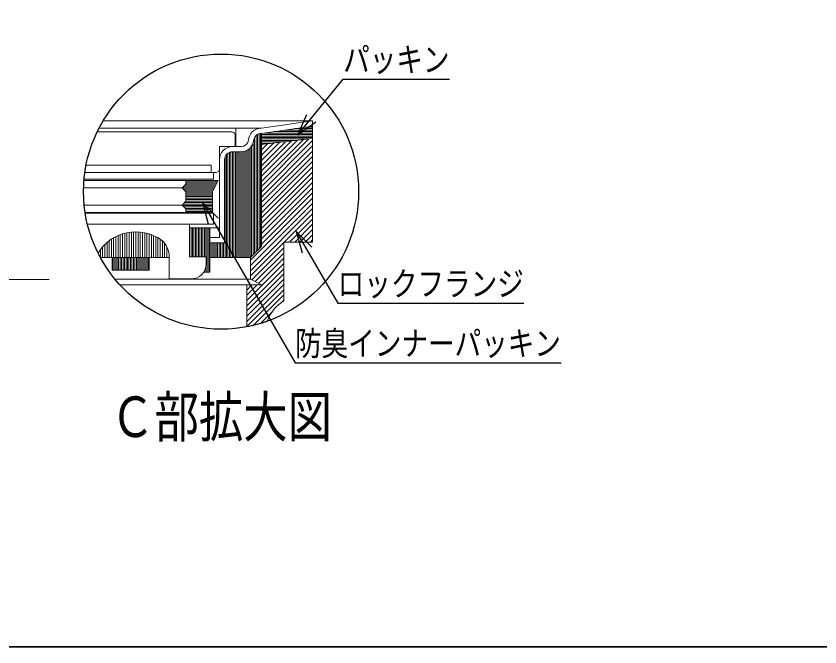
# Model space of a CAD drawing. Units: millimetres, scale not verified. Extents: x -1488 to 1365, y -1052 to 870.
# Drawn here: x -496 to 229, y -930 to -361 of the extents above; entities that cross this region are included whole.
import ezdxf
from ezdxf.enums import TextEntityAlignment as Align

# ---------------------------------------------------------------- set-up
doc = ezdxf.new("R2010")
doc.units = ezdxf.units.MM
doc.header["$LTSCALE"] = 10
doc.linetypes.add('CHAIN1', pattern=[8, 5, -1, 1, -1])
for name, color, linetype, lineweight in [('0-7_枠細線', 171, 'Continuous', 25), ('0-8_枠中線', 5, 'Continuous', 35), ('0-E_極細4', 14, 'Continuous', 15), ('0-F', 16, 'Continuous', 15)]:
    doc.layers.add(name, color=color, linetype=linetype, lineweight=lineweight)
doc.layers.add('1-0', color=7, linetype='Continuous')
doc.styles.add('ＭＳ ゴシック', font='')
doc.styles.get('ＭＳ ゴシック').set_extended_font_data('MS Gothic')

msp = doc.modelspace()

# ---------------------------------------------------------------- linework, layer by layer
at = {"layer": '0-8_枠中線'}
msp.add_lwpolyline([(-1365, -930), (-1365, 870), (1365, 870), (1365, -930)], close=True, dxfattribs=at)
at = {"layer": '0-E_極細4', "linetype": 'CHAIN1'}
msp.add_line((-466.36, -598.43), (-630.6, -598.43), dxfattribs=at)
at = {"layer": '0-F'}
for p, q in [((-417.57, -455.5), (-228.63, -455.5)), ((-274.77, -462.07), (-228.63, -455.5)), ((-228.63, -460.12), (-228.63, -455.5)), ((-228.63, -561.08), (-228.63, -455.6)), ((-421.25, -462.07), (-274.77, -462.07)), ((-297.96, -478.74), (-297.96, -462.07)), ((-274.77, -466.79), (-228.63, -460.21)), ((-253.92, -463.82), (-228.63, -463.82)), ((-244.56, -462.48), (-228.63, -462.48)), ((-235.2, -461.15), (-228.63, -461.15)), ((-422.91, -465.41), (-301.63, -465.41)), ((-298.29, -477.41), (-298.29, -468.74)), ((-280.91, -575.02), (-280.91, -470.38)), ((-279.57, -573.69), (-279.57, -468.65)), ((-278.24, -572.35), (-278.24, -467.66)), ((-276.91, -571.02), (-276.91, -467.07)), ((-275.57, -569.69), (-275.57, -466.79)), ((-274.77, -568.88), (-274.77, -466.74)), ((-274.77, -467.82), (-228.63, -467.82)), ((-274.77, -469.15), (-228.63, -469.15)), ((-274.77, -470.48), (-228.63, -470.48)), ((-272.64, -466.48), (-228.63, -466.48)), ((-263.28, -465.15), (-228.63, -465.15)), ((-283.57, -577.69), (-283.57, -478.34)), ((-282.24, -576.35), (-282.24, -475.57)), ((-228.63, -471.45), (-274.77, -476.79)), ((-274.77, -471.82), (-231.78, -471.82)), ((-274.77, -514.75), (-231.84, -471.82)), ((-274.77, -510.04), (-237.17, -472.44)), ((-274.77, -505.32), (-242.5, -473.06)), ((-274.77, -473.15), (-243.31, -473.15)), ((-274.77, -519.46), (-228.63, -473.32)), ((-274.77, -500.61), (-247.83, -473.67)), ((-274.77, -495.89), (-253.16, -474.29)), ((-274.77, -474.48), (-254.85, -474.48)), ((-274.77, -491.18), (-258.49, -474.91)), ((-274.77, -486.47), (-263.82, -475.52)), ((-274.77, -475.82), (-266.38, -475.82)), ((-274.77, -481.75), (-269.15, -476.14)), ((-274.77, -477.04), (-274.48, -476.75)), ((-274.77, -524.18), (-228.63, -478.04)), ((-306.24, -578.74), (-306.24, -485.81)), ((-304.91, -578.74), (-304.91, -484.62)), ((-303.57, -578.74), (-303.57, -483.91)), ((-302.24, -578.74), (-302.24, -483.52)), ((-293.02, -478.74), (-300.96, -478.74)), ((-293.02, -483.41), (-300.96, -483.41)), ((-300.91, -578.74), (-300.91, -483.41)), ((-299.57, -578.74), (-299.57, -483.41)), ((-298.24, -578.74), (-298.24, -483.41)), ((-296.91, -578.74), (-296.91, -483.41)), ((-295.57, -578.74), (-295.57, -483.41)), ((-294.24, -578.74), (-294.24, -483.41)), ((-292.91, -578.74), (-292.91, -483.41)), ((-291.57, -578.74), (-291.57, -483.31)), ((-290.24, -578.74), (-290.24, -483.06)), ((-288.91, -578.74), (-288.91, -482.63)), ((-287.57, -578.74), (-287.57, -482.01)), ((-286.24, -578.74), (-286.24, -481.15)), ((-284.91, -578.74), (-284.91, -479.99)), ((-274.77, -528.89), (-228.63, -482.75)), ((-312.63, -560.74), (-312.63, -490.41)), ((-307.96, -565.41), (-307.96, -490.41)), ((-307.57, -578.74), (-307.57, -488.11)), ((-274.77, -533.61), (-228.63, -487.47)), ((-274.77, -538.32), (-228.63, -492.18)), ((-432.91, -495.41), (-319.96, -495.41)), ((-319.96, -502.07), (-319.96, -495.41)), ((-274.77, -543.03), (-228.63, -496.89)), ((-434.03, -502.07), (-315.96, -502.07)), ((-317.96, -508.07), (-317.96, -502.07)), ((-274.77, -547.75), (-228.63, -501.61)), ((-274.77, -552.46), (-228.63, -506.32)), ((-434.83, -509.37), (-313.63, -509.37)), ((-317.96, -508.07), (-434.72, -508.07)), ((-346.29, -516.03), (-342.96, -512.7)), ((-344.75, -514.48), (-316.36, -514.48)), ((-343.41, -513.15), (-315.65, -513.15)), ((-342.96, -509.37), (-342.96, -512.7)), ((-342.96, -510.48), (-314.22, -510.48)), ((-342.96, -511.82), (-314.93, -511.82)), ((-318.96, -519.37), (-313.63, -509.37)), ((-274.77, -557.18), (-228.63, -511.04)), ((-435.18, -516.03), (-346.29, -516.03)), ((-342.96, -519.37), (-346.29, -516.03)), ((-346.08, -515.82), (-317.07, -515.82)), ((-345.18, -517.15), (-317.78, -517.15)), ((-343.84, -518.48), (-318.49, -518.48)), ((-342.96, -519.37), (-342.96, -528.03)), ((-342.96, -519.82), (-318.96, -519.82)), ((-342.96, -521.15), (-318.96, -521.15)), ((-318.96, -519.37), (-318.96, -538.03)), ((-274.77, -561.89), (-228.63, -515.75)), ((-274.77, -566.6), (-228.63, -520.46)), ((-344.08, -529.15), (-318.96, -529.15)), ((-342.96, -522.48), (-318.96, -522.48)), ((-342.96, -523.82), (-318.96, -523.82)), ((-342.96, -525.15), (-318.96, -525.15)), ((-342.96, -526.48), (-318.96, -526.48)), ((-342.96, -527.82), (-318.96, -527.82)), ((-284.63, -581.18), (-228.63, -525.18)), ((-434.64, -531.37), (-346.29, -531.37)), ((-345.84, -531.82), (-318.96, -531.82)), ((-345.41, -530.48), (-318.96, -530.48)), ((-344.51, -533.15), (-318.96, -533.15)), ((-343.18, -534.48), (-318.96, -534.48)), ((-342.96, -534.7), (-342.96, -538.03)), ((-342.96, -535.82), (-318.96, -535.82)), ((-284.63, -585.89), (-228.63, -529.89)), ((-284.63, -590.61), (-228.63, -534.61)), ((-433.8, -538.03), (-318.96, -538.03)), ((-317.96, -538.73), (-433.7, -538.73)), ((-342.96, -537.15), (-318.96, -537.15)), ((-317.96, -548.73), (-317.96, -538.73)), ((-254.09, -564.79), (-228.63, -539.32)), ((-339.63, -548.73), (-431.69, -548.73)), ((-317.96, -548.73), (-339.63, -548.73)), ((-339.63, -578.07), (-339.63, -548.73)), ((-249.38, -564.79), (-228.63, -544.03)), ((-244.66, -564.79), (-228.63, -548.75)), ((-402.05, -578.74), (-402.05, -558.13)), ((-400.05, -578.74), (-400.05, -557.44)), ((-398.05, -578.74), (-398.05, -556.86)), ((-396.05, -578.74), (-396.05, -556.4)), ((-394.05, -578.74), (-394.05, -556.04)), ((-392.05, -578.74), (-392.05, -555.78)), ((-390.05, -578.74), (-390.05, -555.63)), ((-388.05, -578.74), (-388.05, -555.57)), ((-386.05, -578.74), (-386.05, -555.62)), ((-384.05, -578.74), (-384.05, -555.76)), ((-382.05, -578.74), (-382.05, -556.01)), ((-380.05, -578.74), (-380.05, -556.36)), ((-378.05, -578.74), (-378.05, -556.82)), ((-376.05, -578.74), (-376.05, -557.39)), ((-374.05, -578.74), (-374.05, -558.07)), ((-339.63, -552.07), (-312.63, -552.07)), ((-339.57, -578.07), (-339.57, -552.07)), ((-338.24, -578.07), (-338.24, -552.07)), ((-336.91, -578.07), (-336.91, -552.07)), ((-335.57, -578.07), (-335.57, -552.07)), ((-334.24, -578.07), (-334.24, -552.07)), ((-332.91, -578.07), (-332.91, -552.07)), ((-331.57, -578.07), (-331.57, -552.07)), ((-330.24, -578.07), (-330.24, -552.07)), ((-328.91, -578.07), (-328.91, -552.07)), ((-327.57, -578.07), (-327.57, -552.07)), ((-326.24, -578.07), (-326.24, -552.07)), ((-324.91, -578.07), (-324.91, -552.07)), ((-323.57, -592.07), (-323.57, -552.07)), ((-322.24, -592.07), (-322.24, -552.07)), ((-321.29, -592.07), (-321.29, -552.07)), ((-239.95, -564.79), (-228.63, -553.46)), ((-235.24, -564.79), (-228.63, -558.18)), ((-414.05, -578.74), (-414.05, -565.25)), ((-412.05, -578.74), (-412.05, -563.64)), ((-410.05, -578.74), (-410.05, -562.22)), ((-408.05, -578.74), (-408.05, -560.98)), ((-406.05, -578.74), (-406.05, -559.89)), ((-404.05, -578.74), (-404.05, -558.95)), ((-372.05, -578.74), (-372.05, -558.87)), ((-370.05, -578.74), (-370.05, -559.81)), ((-368.05, -578.74), (-368.05, -560.88)), ((-366.05, -578.74), (-366.05, -562.11)), ((-364.05, -578.74), (-364.05, -563.7)), ((-321.29, -560.74), (-312.63, -560.74)), ((-321.29, -565.41), (-307.96, -565.41)), ((-320.91, -578.74), (-320.91, -565.41)), ((-319.57, -578.74), (-319.57, -565.41)), ((-318.24, -578.74), (-318.24, -565.41)), ((-316.91, -578.74), (-316.91, -565.41)), ((-315.57, -578.74), (-315.57, -565.41)), ((-314.24, -578.74), (-314.24, -565.41)), ((-312.91, -578.74), (-312.91, -565.41)), ((-311.57, -578.74), (-311.57, -565.41)), ((-310.24, -578.74), (-310.24, -565.41)), ((-308.91, -578.74), (-308.91, -565.41)), ((-284.63, -595.32), (-254.63, -565.32)), ((-254.63, -618.12), (-254.63, -564.79)), ((-230.52, -564.79), (-228.63, -562.89)), ((-420.05, -578.74), (-420.05, -571.69)), ((-418.05, -578.74), (-418.05, -569.21)), ((-416.05, -578.74), (-416.05, -567.09)), ((-362.05, -578.74), (-362.05, -565.95)), ((-360.05, -578.74), (-360.05, -569.17)), ((-274.77, -568.88), (-284.63, -578.74)), ((-283.38, -598.79), (-254.63, -570.03)), ((-422.05, -574.96), (-422.05, -574.64)), ((-420.07, -578.74), (-357.96, -578.74)), ((-409.38, -590.07), (-409.38, -578.74)), ((-408.91, -590.07), (-408.91, -578.74)), ((-407.57, -590.07), (-407.57, -578.74)), ((-406.24, -590.07), (-406.24, -578.74)), ((-404.91, -590.07), (-404.91, -578.74)), ((-403.57, -590.07), (-403.57, -578.74)), ((-402.24, -590.07), (-402.24, -578.74)), ((-400.91, -590.07), (-400.91, -578.74)), ((-399.57, -590.07), (-399.57, -578.74)), ((-398.24, -590.07), (-398.24, -578.74)), ((-396.91, -590.07), (-396.91, -578.74)), ((-395.57, -590.07), (-395.57, -578.74)), ((-394.24, -590.07), (-394.24, -578.74)), ((-392.91, -590.07), (-392.91, -578.74)), ((-391.57, -590.07), (-391.57, -578.74)), ((-390.24, -590.07), (-390.24, -578.74)), ((-388.91, -590.07), (-388.91, -578.74)), ((-387.57, -590.07), (-387.57, -578.74)), ((-386.24, -590.07), (-386.24, -578.74)), ((-384.91, -590.07), (-384.91, -578.74)), ((-383.57, -590.07), (-383.57, -578.74)), ((-382.24, -590.07), (-382.24, -578.74)), ((-380.91, -590.07), (-380.91, -578.74)), ((-379.57, -590.07), (-379.57, -578.74)), ((-378.24, -590.07), (-378.24, -578.74)), ((-376.91, -590.07), (-376.91, -578.74)), ((-376.05, -590.07), (-376.05, -578.74)), ((-358.05, -578.74), (-358.05, -576.21)), ((-357.96, -598.07), (-357.96, -578.74)), ((-321.29, -578.74), (-284.63, -578.74)), ((-280.33, -600.45), (-254.63, -574.75)), ((-277.27, -602.1), (-254.63, -579.46)), ((-324.91, -592.07), (-324.91, -587.45)), ((-287.96, -617.51), (-254.63, -584.18)), ((-409.38, -590.07), (-376.05, -590.07)), ((-326.83, -592.07), (-321.29, -592.07)), ((-326.24, -592.07), (-326.24, -591.09)), ((-287.96, -622.22), (-254.63, -588.89)), ((-287.96, -626.94), (-254.63, -593.6)), ((-406.98, -598.12), (-284.63, -598.12)), ((-337.96, -598.07), (-357.96, -598.07)), ((-287.96, -631.65), (-254.63, -598.32)), ((-402.33, -603.45), (-274.77, -603.45)), ((-287.96, -636.37), (-254.63, -603.03)), ((-287.96, -641.22), (-287.96, -603.45)), ((-287.96, -612.8), (-278.62, -603.45)), ((-287.96, -608.08), (-283.33, -603.45)), ((-287.96, -641.08), (-254.63, -607.75)), ((-282.13, -639.97), (-254.63, -612.46)), ((-257.27, -619.81), (-254.63, -617.17)), ((-275.68, -638.23), (-265.13, -627.68))]:
    msp.add_line(p, q, dxfattribs=at)
for points in [[(-312.63, -498.74), (-312.63, -478.74), (-299.63, -478.74)], [(-342.96, -534.7), (-346.29, -531.37), (-342.96, -528.03)], [(-254.63, -564.79), (-228.63, -564.79), (-228.63, -561.08)], [(-324.63, -584.73), (-324.63, -578.07), (-339.63, -578.07)], [(-274.77, -603.45), (-284.63, -598.12), (-284.63, -578.74)]]:
    msp.add_lwpolyline(points, dxfattribs=at)
for centre, radius, start, end in [((-274.77, -473.74), 11.67, 90, 175.84901), ((-301.63, -468.74), 3.33, 24.05455, 90), ((-301.63, -468.74), 3.33, 0, 24.05455), ((-274.77, -473.74), 7, 90, 175.84901), ((-299.63, -477.41), 1.33, 270, 360), ((-293.02, -472.07), 6.67, 270, 356.64911), ((-293.02, -472.07), 11.33, 270, 356.64911), ((-300.96, -490.41), 11.67, 90, 180), ((-300.96, -490.41), 7, 90, 180), ((-315.96, -498.74), 3.33, 270, 360), ((-387.96, -595.57), 40, 55.16629, 148.68485), ((-377.96, -578.07), 20, 358.0749, 50.0295), ((-337.96, -584.73), 13.33, 270, 360), ((-237.96, -646.99), 33.33, 120, 161.13979)]:
    msp.add_arc(centre, radius, start, end, dxfattribs=at)
at = {"layer": '1-0'}
for p, q in [((-241.92, -468.11), (-233.75, -449.85)), ((-241.92, -468.11), (-225.72, -456.38)), ((-327.99, -529.01), (-313.85, -543.15)), ((-327.99, -529.01), (-322.81, -548.32)), ((-243.29, -555.28), (-229.15, -569.43)), ((-243.29, -555.28), (-238.11, -574.6))]:
    msp.add_line(p, q, dxfattribs=at)
for points in [[(-241.92, -468.11), (-201, -417.75), (-105, -417.75)], [(-327.99, -529.01), (-244.42, -673.76), (-4.42, -673.76)], [(-243.29, -555.28), (-205.94, -619.96), (-37.94, -619.96)]]:
    msp.add_lwpolyline(points, dxfattribs=at)
msp.add_circle((-311.13, -519.3), 124.1, dxfattribs=at)

# ---------------------------------------------------------------- texts
at = {"layer": '0-7_枠細線', "style": 'ＭＳ ゴシック', "width": 0.8}
msp.add_text('Ｃ部拡大図', height=36.66, dxfattribs=at).set_placement((-411.13, -751.71), align=Align.BOTTOM_LEFT)
at = {"layer": '1-0', "style": 'ＭＳ ゴシック', "width": 0.8}
for s, p in [('パッキン', (-201, -417.75)), ('ロックフランジ', (-205.94, -619.96)), ('防臭インナーパッキン', (-244.42, -673.76))]:
    msp.add_text(s, height=21.99, dxfattribs=at).set_placement(p, align=Align.BOTTOM_LEFT)

doc.saveas('drawing.dxf')
